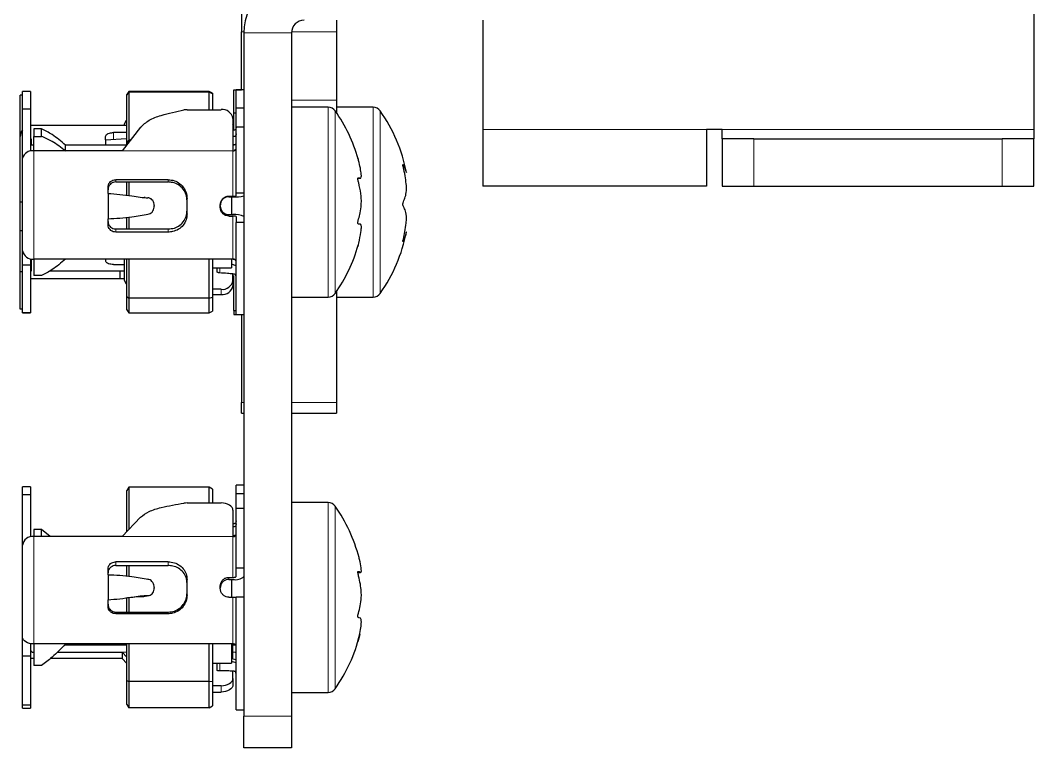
# Model space of a CAD drawing. Header units: millimetres. Extents: x -615 to 971, y 528 to 2003.
# Drawn here: x -531.2 to -467.1, y 528.2 to 574.2 of the extents above; entities that cross this region are included whole.
import ezdxf

# ---------------------------------------------------------------- set-up
doc = ezdxf.new("R2010")
doc.units = ezdxf.units.MM

msp = doc.modelspace()

# ---------------------------------------------------------------- linework, layer by layer
at = {"color": 7, "linetype": 'Continuous', "lineweight": 25}
for p, q in [((-467.108, 580.726), (-467.108, 567.326)), ((-517.208, 578.12), (-517.208, 573.503)), ((-511.208, 574.226), (-511.208, 573.503)), ((-501.958, 574.226), (-501.958, 567.326)), ((-517.208, 569.826), (-517.208, 573.503)), ((-517.058, 573.426), (-517.058, 530.226)), ((-514.058, 573.426), (-514.058, 530.226)), ((-511.208, 573.503), (-511.208, 569.173)), ((-531.058, 569.484), (-531.208, 569.484)), ((-531.208, 566.876), (-531.208, 569.484)), ((-530.558, 569.726), (-531.058, 569.726)), ((-531.058, 568.606), (-531.058, 569.726)), ((-530.558, 569.726), (-530.558, 568.606)), ((-524.343, 569.726), (-524.458, 569.526)), ((-524.343, 569.69), (-524.458, 569.504)), ((-524.458, 569.504), (-524.458, 569.526)), ((-524.458, 566.492), (-524.458, 569.504)), ((-519.258, 569.726), (-524.343, 569.726)), ((-524.343, 569.726), (-524.343, 569.69)), ((-524.343, 569.69), (-524.343, 566.646)), ((-519.258, 569.69), (-524.343, 569.69)), ((-519.058, 569.611), (-519.258, 569.726)), ((-519.258, 569.69), (-519.258, 569.726)), ((-519.258, 568.573), (-519.258, 569.69)), ((-519.058, 569.583), (-519.258, 569.69)), ((-519.058, 569.611), (-519.058, 569.583)), ((-519.058, 569.583), (-519.058, 568.573)), ((-517.708, 569.826), (-517.208, 569.826)), ((-517.708, 568.359), (-517.708, 569.826)), ((-517.058, 569.826), (-517.558, 569.826)), ((-517.558, 568.682), (-517.558, 569.826)), ((-530.558, 568.606), (-531.058, 568.606)), ((-531.058, 565.6), (-531.058, 568.606)), ((-530.558, 568.606), (-530.558, 565.953)), ((-520.659, 568.573), (-518.508, 568.573)), ((-517.558, 568.682), (-517.058, 568.682)), ((-517.558, 567.479), (-517.558, 568.682)), ((-511.733, 568.726), (-514.058, 568.726)), ((-511.208, 569.173), (-511.208, 568.378)), ((-508.883, 568.726), (-511.208, 568.726)), ((-517.758, 568.016), (-517.758, 565.973)), ((-517.708, 567.276), (-517.708, 568.359)), ((-517.558, 568.359), (-517.708, 568.359)), ((-530.508, 567.576), (-530.558, 567.575)), ((-524.908, 567.576), (-530.508, 567.576)), ((-529.858, 567.364), (-530.358, 567.364)), ((-530.358, 567.364), (-530.358, 566.886)), ((-529.858, 566.886), (-529.858, 567.364)), ((-524.458, 567.576), (-524.908, 567.576)), ((-523.604, 567.459), (-524.758, 565.973)), ((-524.608, 567.672), (-524.493, 567.919)), ((-524.608, 567.576), (-524.608, 567.672)), ((-524.493, 567.919), (-524.493, 567.576)), ((-524.458, 567.919), (-524.493, 567.919)), ((-517.558, 563.286), (-517.558, 567.479)), ((-517.558, 567.479), (-517.058, 567.479)), ((-501.958, 567.326), (-501.958, 563.726)), ((-486.808, 567.326), (-487.808, 567.326)), ((-487.808, 567.326), (-487.808, 563.726)), ((-486.808, 566.726), (-486.808, 567.326)), ((-467.108, 567.326), (-467.108, 566.726)), ((-531.208, 562.726), (-531.208, 566.876)), ((-530.358, 566.886), (-529.858, 566.886)), ((-525.808, 566.675), (-525.808, 566.887)), ((-525.808, 566.675), (-524.493, 566.758)), ((-525.808, 566.675), (-525.808, 566.33)), ((-524.458, 567.122), (-525.308, 567.122)), ((-524.343, 566.646), (-524.458, 566.492)), ((-524.343, 566.646), (-524.343, 566.508)), ((-524.235, 566.646), (-524.343, 566.646)), ((-486.808, 566.726), (-486.808, 563.726)), ((-484.808, 566.726), (-486.808, 566.726)), ((-484.808, 566.726), (-469.108, 566.726)), ((-467.108, 566.726), (-469.108, 566.726)), ((-467.108, 563.726), (-467.108, 566.726)), ((-528.358, 565.973), (-528.358, 566.33)), ((-524.481, 566.33), (-528.358, 566.33)), ((-524.458, 566.33), (-524.458, 566.492)), ((-517.614, 566.377), (-517.758, 566.351)), ((-531.044, 565.6), (-531.058, 565.6)), ((-531.058, 565.504), (-531.058, 565.6)), ((-531.058, 559.643), (-531.058, 565.504)), ((-524.758, 565.973), (-530.358, 565.973)), ((-521.858, 564.146), (-525.158, 564.146)), ((-509.835, 564.242), (-509.699, 564.242)), ((-525.658, 563.277), (-525.658, 563.66)), ((-525.158, 564), (-521.858, 564)), ((-524.458, 563.166), (-524.458, 564)), ((-524.343, 564), (-524.343, 563.153)), ((-487.808, 563.726), (-501.958, 563.726)), ((-486.808, 563.726), (-484.808, 563.726)), ((-484.808, 563.726), (-469.108, 563.726)), ((-469.108, 563.726), (-467.108, 563.726)), ((-525.658, 563.277), (-525.658, 561.679)), ((-523.316, 563.011), (-523.372, 563.016)), ((-523.126, 562.996), (-523.135, 562.997)), ((-520.658, 561.997), (-520.658, 562.954)), ((-518.008, 563.109), (-517.758, 563.109)), ((-518.008, 563.069), (-517.758, 563.069)), ((-517.858, 563.069), (-517.858, 561.935)), ((-517.058, 563.286), (-517.558, 563.286)), ((-517.558, 563.124), (-517.558, 563.286)), ((-531.058, 562.726), (-531.208, 562.726)), ((-531.208, 560.92), (-531.208, 562.726)), ((-522.731, 562.511), (-522.731, 562.47)), ((-518.558, 562.391), (-518.558, 562.558)), ((-525.658, 561.303), (-525.658, 561.679)), ((-524.458, 561.028), (-524.458, 561.758)), ((-524.343, 561.773), (-524.343, 561.028)), ((-518.008, 561.935), (-517.758, 561.935)), ((-518.008, 561.844), (-517.758, 561.844)), ((-517.558, 561.808), (-517.558, 561.435)), ((-531.058, 560.92), (-531.208, 560.92)), ((-531.208, 558.311), (-531.208, 560.92)), ((-525.158, 561.028), (-521.858, 561.028)), ((-517.558, 555.626), (-517.558, 561.435)), ((-517.058, 561.435), (-517.558, 561.435)), ((-521.858, 560.833), (-525.158, 560.833)), ((-531.058, 558.742), (-531.058, 559.643)), ((-530.558, 559.145), (-530.558, 558.742)), ((-528.358, 559.123), (-530.358, 559.123)), ((-517.758, 559.123), (-528.358, 559.123)), ((-525.808, 559.123), (-525.808, 559.021)), ((-524.608, 557.781), (-524.608, 559.123)), ((-524.493, 559.138), (-524.493, 557.534)), ((-524.458, 559.094), (-524.481, 559.123)), ((-524.458, 556.761), (-524.458, 559.123)), ((-524.343, 559.123), (-524.343, 556.659)), ((-519.258, 556.659), (-519.258, 559.123)), ((-519.058, 559.123), (-519.058, 556.717)), ((-517.858, 559.123), (-517.858, 558.576)), ((-517.558, 559.065), (-517.858, 559.12)), ((-517.758, 559.102), (-517.758, 559.123)), ((-530.558, 558.742), (-531.058, 558.742)), ((-531.058, 555.735), (-531.058, 558.742)), ((-530.558, 558.742), (-530.558, 555.735)), ((-529.346, 558.376), (-524.908, 558.376)), ((-525.308, 558.784), (-524.608, 558.784)), ((-524.908, 558.376), (-524.908, 557.876)), ((-524.908, 558.376), (-524.608, 558.376)), ((-519.058, 558.576), (-517.858, 558.576)), ((-517.558, 558.702), (-517.858, 558.796)), ((-531.208, 555.969), (-531.208, 558.311)), ((-531.058, 558.311), (-531.208, 558.311)), ((-530.508, 557.876), (-530.558, 557.878)), ((-524.908, 557.876), (-530.508, 557.876)), ((-529.858, 558.089), (-530.358, 558.089)), ((-524.608, 557.876), (-524.908, 557.876)), ((-524.493, 557.534), (-524.608, 557.781)), ((-517.758, 557.772), (-517.758, 558.183)), ((-517.758, 557.772), (-517.758, 557.437)), ((-517.708, 555.868), (-517.708, 558.097)), ((-524.458, 557.534), (-524.493, 557.534)), ((-518.508, 557.214), (-519.058, 557.214)), ((-511.208, 557.075), (-511.208, 550.057)), ((-524.458, 556.761), (-524.343, 556.659)), ((-524.458, 555.926), (-524.458, 556.761)), ((-519.258, 556.659), (-524.343, 556.659)), ((-524.343, 556.659), (-524.343, 555.726)), ((-519.258, 556.659), (-519.058, 556.717)), ((-519.258, 555.726), (-519.258, 556.659)), ((-519.058, 556.88), (-518.508, 556.88)), ((-519.058, 556.717), (-519.058, 555.842)), ((-514.058, 556.726), (-511.733, 556.726)), ((-511.208, 556.726), (-508.883, 556.726)), ((-531.058, 555.969), (-531.208, 555.969)), ((-524.458, 555.926), (-524.343, 555.726)), ((-519.258, 555.726), (-519.058, 555.842)), ((-517.708, 555.868), (-517.558, 555.868)), ((-517.708, 555.868), (-517.708, 555.626)), ((-530.558, 555.735), (-531.058, 555.735)), ((-531.058, 555.726), (-531.058, 555.735)), ((-531.058, 555.726), (-530.558, 555.726)), ((-530.558, 555.735), (-530.558, 555.726)), ((-524.343, 555.726), (-519.258, 555.726)), ((-517.708, 555.626), (-517.208, 555.626)), ((-517.558, 555.626), (-517.058, 555.626)), ((-517.208, 555.626), (-517.208, 550.057)), ((-517.208, 549.387), (-517.208, 550.057)), ((-511.208, 550.057), (-511.208, 549.387)), ((-517.208, 549.387), (-517.058, 549.387)), ((-514.058, 549.387), (-511.208, 549.387)), ((-530.558, 544.726), (-531.058, 544.726)), ((-531.058, 544.209), (-531.058, 544.726)), ((-530.558, 544.726), (-530.558, 544.209)), ((-524.343, 544.702), (-524.458, 544.489)), ((-524.458, 541.9), (-524.458, 544.489)), ((-524.343, 544.702), (-524.343, 542.021)), ((-519.258, 544.702), (-524.343, 544.702)), ((-519.258, 543.705), (-519.258, 544.702)), ((-519.058, 544.579), (-519.258, 544.702)), ((-519.058, 544.579), (-519.058, 543.705)), ((-517.058, 544.826), (-517.558, 544.826)), ((-517.558, 544.296), (-517.558, 544.826)), ((-517.558, 543.375), (-517.558, 544.296)), ((-517.558, 544.296), (-517.058, 544.296)), ((-530.558, 544.209), (-531.058, 544.209)), ((-531.058, 541.105), (-531.058, 544.209)), ((-530.558, 544.209), (-530.558, 541.562)), ((-520.659, 543.705), (-518.508, 543.705)), ((-511.733, 543.726), (-514.058, 543.726)), ((-517.758, 543.251), (-517.758, 541.585)), ((-517.558, 539.589), (-517.558, 543.375)), ((-517.558, 543.375), (-517.058, 543.375)), ((-523.604, 542.797), (-524.758, 541.585)), ((-529.858, 542.02), (-530.358, 542.02)), ((-530.358, 542.02), (-530.358, 541.577)), ((-529.858, 541.577), (-529.858, 542.02)), ((-529.308, 541.585), (-529.858, 542.02)), ((-517.558, 541.678), (-517.758, 541.632)), ((-531.052, 541.105), (-531.058, 541.105)), ((-531.058, 541.028), (-531.058, 541.105)), ((-531.058, 535.212), (-531.058, 541.028)), ((-524.758, 541.585), (-530.358, 541.585)), ((-521.858, 539.982), (-525.158, 539.982)), ((-525.158, 539.749), (-521.858, 539.749)), ((-524.458, 539.108), (-524.458, 539.749)), ((-524.343, 539.749), (-524.343, 539.1)), ((-525.658, 539.161), (-525.658, 539.527)), ((-525.658, 539.161), (-525.658, 537.576)), ((-517.058, 539.589), (-517.558, 539.589)), ((-517.558, 539.052), (-517.558, 539.589)), ((-509.857, 539.315), (-509.683, 539.315)), ((-520.658, 537.899), (-520.658, 538.849)), ((-518.558, 538.294), (-518.558, 538.46)), ((-518.008, 538.999), (-517.758, 538.999)), ((-518.008, 538.868), (-517.758, 538.868)), ((-517.858, 538.868), (-517.858, 537.71)), ((-523.3, 537.805), (-523.055, 537.861)), ((-522.731, 538.355), (-522.731, 538.315)), ((-525.658, 537.188), (-525.658, 537.576)), ((-524.458, 536.801), (-524.458, 537.712)), ((-524.343, 537.728), (-524.343, 536.801)), ((-518.008, 537.744), (-517.758, 537.744)), ((-517.558, 530.626), (-517.558, 537.753)), ((-517.058, 537.753), (-517.558, 537.753)), ((-525.158, 536.801), (-521.858, 536.801)), ((-521.858, 536.694), (-525.158, 536.694)), ((-531.058, 534.026), (-531.058, 535.212)), ((-530.558, 534.806), (-530.558, 534.026)), ((-528.358, 534.788), (-530.358, 534.788)), ((-528.421, 534.726), (-524.458, 534.726)), ((-517.758, 534.788), (-528.358, 534.788)), ((-524.458, 532.47), (-524.458, 534.788)), ((-524.343, 534.788), (-524.343, 532.411)), ((-519.258, 532.411), (-519.258, 534.788)), ((-519.058, 534.788), (-519.058, 532.445)), ((-517.858, 534.788), (-517.858, 533.576)), ((-517.858, 534.726), (-517.584, 534.726)), ((-530.558, 534.026), (-531.058, 534.026)), ((-531.058, 530.923), (-531.058, 534.026)), ((-530.558, 534.026), (-530.558, 530.923)), ((-528.885, 534.266), (-524.758, 534.266)), ((-524.758, 534.266), (-524.458, 533.951)), ((-524.758, 534.266), (-524.758, 533.868)), ((-517.758, 533.821), (-517.758, 534.266)), ((-529.858, 533.433), (-530.358, 533.433)), ((-524.758, 533.868), (-529.308, 533.868)), ((-524.458, 533.553), (-524.758, 533.868)), ((-519.058, 533.576), (-517.858, 533.576)), ((-517.558, 533.775), (-517.858, 533.844)), ((-517.558, 533.601), (-517.858, 533.689)), ((-517.758, 532.6), (-517.758, 533.065)), ((-524.458, 532.47), (-524.343, 532.411)), ((-524.458, 530.964), (-524.458, 532.47)), ((-519.258, 532.411), (-524.343, 532.411)), ((-524.343, 532.411), (-524.343, 530.751)), ((-519.258, 532.411), (-519.058, 532.445)), ((-519.258, 530.751), (-519.258, 532.411)), ((-519.058, 532.445), (-519.058, 530.874)), ((-518.508, 532.145), (-519.058, 532.145)), ((-517.758, 532.6), (-517.758, 532.202)), ((-519.058, 531.747), (-518.508, 531.747)), ((-514.058, 531.726), (-511.733, 531.726)), ((-530.558, 530.923), (-531.058, 530.923)), ((-531.058, 530.726), (-531.058, 530.923)), ((-530.558, 530.923), (-530.558, 530.726)), ((-524.458, 530.964), (-524.343, 530.751)), ((-519.258, 530.751), (-524.343, 530.751)), ((-519.258, 530.751), (-519.058, 530.874)), ((-531.058, 530.726), (-530.558, 530.726)), ((-517.558, 530.626), (-517.058, 530.626)), ((-517.058, 528.226), (-517.058, 530.226)), ((-514.058, 530.226), (-514.058, 528.226)), ((-514.058, 528.226), (-517.058, 528.226))]:
    msp.add_line(p, q, dxfattribs=at)
at = {"color": 8, "linetype": 'Continuous', "lineweight": 18}
for p, q in [((-517.208, 573.503), (-517.058, 573.503)), ((-514.058, 573.426), (-517.058, 573.426)), ((-514.055, 573.503), (-511.208, 573.503)), ((-511.208, 569.173), (-514.058, 569.173)), ((-511.733, 568.726), (-511.733, 568.026)), ((-508.883, 568.726), (-508.883, 556.726)), ((-511.733, 568.026), (-511.733, 556.726)), ((-511.292, 568.498), (-511.292, 567.824)), ((-508.442, 568.498), (-508.442, 556.955)), ((-511.292, 567.824), (-511.292, 556.955)), ((-487.808, 567.326), (-501.958, 567.326)), ((-467.108, 567.326), (-486.808, 567.326)), ((-530.508, 566.739), (-530.508, 566.318)), ((-525.308, 567.122), (-525.308, 566.669)), ((-484.808, 563.726), (-484.808, 566.726)), ((-469.108, 566.726), (-469.108, 563.726)), ((-530.358, 565.973), (-530.358, 559.123)), ((-517.758, 565.973), (-524.758, 565.973)), ((-517.758, 563.109), (-517.758, 565.973)), ((-525.158, 564.146), (-525.158, 564)), ((-521.858, 564), (-521.858, 564.146)), ((-518.008, 563.109), (-518.008, 563.069)), ((-518.008, 561.935), (-518.008, 561.844)), ((-517.758, 559.123), (-517.758, 561.844)), ((-525.158, 561.028), (-525.158, 560.833)), ((-521.858, 560.833), (-521.858, 561.028)), ((-530.508, 559.135), (-530.508, 558.376)), ((-518.508, 556.88), (-518.508, 557.214)), ((-517.208, 550.057), (-517.058, 550.057)), ((-514.058, 550.057), (-511.208, 550.057)), ((-511.733, 543.726), (-511.733, 538.243)), ((-511.292, 543.498), (-511.292, 538.223)), ((-530.358, 541.585), (-530.358, 534.788)), ((-517.758, 541.585), (-524.758, 541.585)), ((-517.758, 538.999), (-517.758, 541.585)), ((-525.158, 539.982), (-525.158, 539.749)), ((-521.858, 539.749), (-521.858, 539.982)), ((-518.008, 538.999), (-518.008, 538.868)), ((-511.733, 538.243), (-511.733, 531.726)), ((-511.292, 538.223), (-511.292, 531.955)), ((-517.758, 534.788), (-517.758, 537.744)), ((-525.158, 536.801), (-525.158, 536.694)), ((-521.858, 536.694), (-521.858, 536.801)), ((-530.358, 534.788), (-530.358, 534.266)), ((-517.758, 534.266), (-517.758, 534.788)), ((-524.458, 534.266), (-524.758, 534.266)), ((-517.758, 534.266), (-517.858, 534.266)), ((-518.508, 531.747), (-518.508, 532.145)), ((-517.058, 530.226), (-514.058, 530.226))]:
    msp.add_line(p, q, dxfattribs=at)
at = {"color": 7, "linetype": 'Continuous', "lineweight": 25, "flags": 128}
for points in [[(-530.358, 566.33), (-530.495, 566.32), (-530.558, 566.308)], [(-530.558, 558.383), (-530.547, 558.38), (-530.508, 558.376)], [(-517.758, 543.251), (-517.773, 543.34), (-517.815, 543.425), (-517.885, 543.504), (-517.978, 543.572), (-518.092, 543.629), (-518.221, 543.671), (-518.362, 543.697), (-518.508, 543.705)], [(-530.358, 534.788), (-530.495, 534.796), (-530.626, 534.821), (-530.747, 534.86), (-530.853, 534.912), (-530.94, 534.977), (-531.005, 535.05), (-531.045, 535.13), (-531.058, 535.212)], [(-517.558, 534.667), (-517.562, 534.691), (-517.574, 534.713), (-517.592, 534.734), (-517.617, 534.753), (-517.647, 534.768), (-517.682, 534.779), (-517.719, 534.786), (-517.758, 534.788)], [(-517.558, 534.242), (-517.622, 534.255), (-517.758, 534.266)], [(-530.358, 533.868), (-530.495, 533.878), (-530.558, 533.891)], [(-518.508, 532.145), (-518.362, 532.154), (-518.221, 532.18), (-518.092, 532.222), (-517.978, 532.278), (-517.885, 532.347), (-517.815, 532.426), (-517.773, 532.511), (-517.758, 532.6)], [(-517.758, 532.202), (-517.773, 532.113), (-517.815, 532.028), (-517.885, 531.949), (-517.978, 531.88), (-518.092, 531.824), (-518.221, 531.782), (-518.362, 531.756), (-518.508, 531.747)]]:
    msp.add_lwpolyline(points, dxfattribs=at)
at = {"color": 8, "linetype": 'Continuous', "lineweight": 18, "flags": 128}
for points in [[(-518.58, 558.576), (-518.584, 558.489), (-518.594, 558.345), (-518.601, 558.253), (-518.601, 558.253), (-518.601, 558.253)], [(-518.573, 533.576), (-518.577, 533.478), (-518.584, 533.334), (-518.594, 533.183), (-518.601, 533.088), (-518.601, 533.088), (-518.601, 533.088)]]:
    msp.add_lwpolyline(points, dxfattribs=at)
at = {"color": 7, "linetype": 'Continuous', "lineweight": 25}
for centre, radius, start, end in [((-513.258, 573.426), 3.8, 90, 180), ((-513.258, 573.426), 0.8, 90, 180), ((-520.66, 567.577), 0.996, 89.96573, 101.24283), ((-518.424, 567.903), 0.676, 9.63694, 97.14426), ((-511.733, 568.186), 0.54, 35.25153, 90), ((-508.883, 568.186), 0.54, 35.25153, 90), ((-519.458, 562.726), 10, 15.8038, 35.25153), ((-516.608, 562.726), 10, 10.85413, 35.25153), ((-530.508, 566.876), 0.7, 141.78679, 180), ((-517.908, 567.776), 0.2, 318.59038, 0), ((-517.753, 566.564), 0.234, 268.74113, 306.93082), ((-517.731, 566.148), 0.177, 261.04376, 346.55137), ((-530.455, 565.36), 0.62, 81.04376, 166.55137), ((-517.709, 563.755), 0.648, 265.60416, 283.40633), ((-517.584, 565.332), 2.269, 265.60416, 283.40633), ((-517.589, 560.878), 1.071, 60.29019, 99.09044), ((-517.71, 561.542), 0.306, 60.29019, 99.09044), ((-516.608, 562.726), 10, 324.74847, 349.10281), ((-530.437, 559.749), 0.63, 189.63694, 277.14426), ((-519.458, 562.726), 10, 324.74847, 344.24217), ((-517.736, 558.945), 0.18, 9.63694, 97.14426), ((-518.424, 557.885), 0.676, 262.85574, 350.36306), ((-517.908, 557.676), 0.2, 0, 41.40962), ((-518.424, 557.55), 0.676, 262.85574, 350.36306), ((-511.733, 557.266), 0.54, 270, 324.74847), ((-508.883, 557.266), 0.54, 270, 324.74847), ((-520.66, 542.491), 1.214, 89.96029, 99.18959), ((-511.733, 543.186), 0.54, 35.25153, 90), ((-519.458, 537.726), 10, 14.61668, 35.25153), ((-517.74, 541.767), 0.183, 264.2482, 352.76341), ((-530.423, 540.947), 0.641, 84.2482, 172.76341), ((-517.712, 539.229), 0.235, 258.55237, 310.85275), ((-517.595, 539.673), 0.821, 258.55237, 310.85275), ((-517.708, 551.252), 13.508, 269.78792, 270.63627), ((-519.458, 537.726), 10, 324.74847, 346.16033), ((-530.377, 534.448), 0.183, 187.23659, 275.7518), ((-511.733, 532.266), 0.54, 270, 324.74847)]:
    msp.add_arc(centre, radius, start, end, dxfattribs=at)
for points, knots in [([(-523.604, 567.459), (-523.434, 567.619), (-523.084, 567.95), (-522.102, 568.299), (-521.338, 568.455), (-520.854, 568.554)], [0, 0, 0, 0, 0.254027, 0.526591, 1, 1, 1, 1]), ([(-528.358, 566.33), (-528.638, 566.569), (-529.138, 566.996), (-529.638, 567.252), (-529.858, 567.364)], [0, 0, 0, 0, 0.5599109, 1, 1, 1, 1]), ([(-517.558, 567.451), (-517.559, 567.431), (-517.561, 567.393), (-517.578, 567.34), (-517.616, 567.287), (-517.688, 567.278), (-517.736, 567.273), (-517.758, 567.27)], [0, 0, 0, 0, 0.195353, 0.37764, 0.539051, 0.782239, 1, 1, 1, 1]), ([(-530.358, 565.958), (-530.358, 566.178), (-530.358, 566.57), (-530.358, 566.789), (-530.358, 566.886)], [0, 0, 0, 0, 0.559785, 1, 1, 1, 1]), ([(-528.358, 565.958), (-528.638, 566.178), (-529.139, 566.57), (-529.638, 566.789), (-529.858, 566.886)], [0, 0, 0, 0, 0.559868, 1, 1, 1, 1]), ([(-525.808, 566.887), (-525.803, 566.916), (-525.792, 566.972), (-525.706, 567.042), (-525.58, 567.093), (-525.439, 567.118), (-525.346, 567.121), (-525.308, 567.122)], [0, 0, 0, 0, 0.214373, 0.428779, 0.642592, 0.856666, 1, 1, 1, 1]), ([(-517.558, 567.036), (-517.559, 567.017), (-517.561, 566.979), (-517.578, 566.928), (-517.615, 566.88), (-517.686, 566.875), (-517.734, 566.875), (-517.758, 566.875)], [0, 0, 0, 0, 0.195302, 0.377541, 0.538909, 0.761383, 1, 1, 1, 1]), ([(-509.858, 561.414), (-509.858, 561.422), (-509.857, 561.442), (-509.849, 561.498), (-509.806, 561.677), (-509.725, 561.965), (-509.656, 562.35), (-509.628, 562.753), (-509.65, 563.244), (-509.726, 563.638), (-509.808, 563.956), (-509.84, 564.086), (-509.853, 564.156), (-509.858, 564.195), (-509.859, 564.219), (-509.856, 564.239), (-509.846, 564.265), (-509.789, 564.278), (-509.697, 564.225), (-509.63, 564.255), (-509.636, 564.506), (-509.696, 564.888), (-509.778, 565.237), (-509.835, 565.447), (-509.851, 565.503), (-509.857, 565.522), (-509.859, 565.526), (-509.857, 565.519), (-509.848, 565.487), (-509.835, 565.439), (-509.825, 565.395), (-509.822, 565.383)], [0, 0, 0, 0, 0.004096, 0.009858, 0.025822, 0.097181, 0.18208, 0.235847, 0.290054, 0.408233, 0.447071, 0.466532, 0.476317, 0.480541, 0.484808, 0.488473, 0.494931, 0.514928, 0.608295, 0.702487, 0.757757, 0.836636, 0.925016, 0.947118, 0.958223, 0.962691, 0.967209, 0.971067, 0.9769, 0.993487, 1, 1, 1, 1]), ([(-506.79, 560.838), (-506.79, 560.836), (-506.79, 560.827), (-506.849, 560.614), (-506.927, 560.388), (-506.985, 560.259), (-507.001, 560.233), (-507.007, 560.232), (-507.009, 560.24), (-507.007, 560.26), (-506.998, 560.308), (-506.953, 560.51), (-506.871, 560.879), (-506.802, 561.334), (-506.778, 561.727), (-506.802, 562.059), (-506.874, 562.263), (-506.955, 562.416), (-506.993, 562.504), (-507.005, 562.555), (-507.008, 562.584), (-507.009, 562.609), (-507.006, 562.638), (-506.996, 562.692), (-506.939, 562.846), (-506.848, 563.043), (-506.781, 563.366), (-506.785, 563.812), (-506.843, 564.284), (-506.921, 564.665), (-506.979, 564.925), (-507, 565.019), (-507.008, 565.071), (-507.009, 565.088), (-507.007, 565.098), (-506.999, 565.1), (-506.957, 565.037), (-506.875, 564.842), (-506.807, 564.654), (-506.779, 564.568), (-506.787, 564.603), (-506.789, 564.612)], [0, 0, 0, 0, 0.01333, 0.067717, 0.128655, 0.143895, 0.151551, 0.154632, 0.157747, 0.160407, 0.164429, 0.175866, 0.227214, 0.286665, 0.323257, 0.360059, 0.431776, 0.467167, 0.481776, 0.486361, 0.489306, 0.491814, 0.494316, 0.498755, 0.512464, 0.576388, 0.640841, 0.678897, 0.732261, 0.791575, 0.805079, 0.818709, 0.821775, 0.824341, 0.826909, 0.830823, 0.841608, 0.889694, 0.951161, 0.988147, 1, 1, 1, 1]), ([(-525.658, 563.66), (-525.653, 563.715), (-525.642, 563.825), (-525.556, 563.971), (-525.43, 564.08), (-525.289, 564.138), (-525.196, 564.144), (-525.158, 564.146)], [0, 0, 0, 0, 0.214373, 0.428779, 0.642592, 0.856666, 1, 1, 1, 1]), ([(-521.858, 564.146), (-521.723, 564.133), (-521.454, 564.108), (-521.095, 563.909), (-520.825, 563.614), (-520.68, 563.276), (-520.665, 563.049), (-520.658, 562.954)], [0, 0, 0, 0, 0.213238, 0.42649, 0.63916, 0.849598, 1, 1, 1, 1]), ([(-525.158, 564), (-525.215, 563.994), (-525.327, 563.984), (-525.477, 563.901), (-525.59, 563.779), (-525.65, 563.642), (-525.656, 563.55), (-525.658, 563.513)], [0, 0, 0, 0, 0.214385, 0.428772, 0.643033, 0.856802, 1, 1, 1, 1]), ([(-520.658, 562.803), (-520.671, 562.937), (-520.695, 563.206), (-520.893, 563.562), (-521.189, 563.829), (-521.528, 563.977), (-521.76, 563.993), (-521.858, 564)], [0, 0, 0, 0, 0.212376, 0.424979, 0.633479, 0.843609, 1, 1, 1, 1]), ([(-525.658, 563.277), (-525.16, 563.239), (-524.488, 563.187), (-523.594, 563.034), (-523.289, 563.009), (-523.134, 562.997)], [0, 0, 0, 0, 0.5876932, 0.7908183, 1, 1, 1, 1]), ([(-522.731, 562.511), (-522.736, 562.567), (-522.746, 562.679), (-522.821, 562.826), (-522.932, 562.936), (-523.044, 562.987), (-523.114, 562.995), (-523.134, 562.997)], [0, 0, 0, 0, 0.225883, 0.451767, 0.67765, 0.903524, 1, 1, 1, 1]), ([(-518.558, 562.558), (-518.552, 562.62), (-518.54, 562.743), (-518.446, 562.908), (-518.307, 563.032), (-518.152, 563.099), (-518.05, 563.106), (-518.008, 563.109)], [0, 0, 0, 0, 0.214305, 0.42865, 0.642279, 0.856223, 1, 1, 1, 1]), ([(-518.008, 563.069), (-518.07, 563.063), (-518.194, 563.051), (-518.359, 562.956), (-518.483, 562.817), (-518.549, 562.662), (-518.556, 562.559), (-518.558, 562.518)], [0, 0, 0, 0, 0.214319, 0.428642, 0.642812, 0.856387, 1, 1, 1, 1]), ([(-523.134, 561.961), (-523.086, 561.972), (-522.988, 561.995), (-522.864, 562.096), (-522.774, 562.234), (-522.735, 562.367), (-522.732, 562.447), (-522.731, 562.47)], [0, 0, 0, 0, 0.225867, 0.451734, 0.677598, 0.903479, 1, 1, 1, 1]), ([(-521.858, 561.028), (-521.723, 561.04), (-521.454, 561.065), (-521.095, 561.256), (-520.825, 561.544), (-520.68, 561.877), (-520.665, 562.103), (-520.658, 562.199)], [0, 0, 0, 0, 0.212875, 0.425767, 0.637937, 0.847353, 1, 1, 1, 1]), ([(-518.558, 562.482), (-518.552, 562.421), (-518.54, 562.297), (-518.446, 562.134), (-518.308, 562.011), (-518.153, 561.945), (-518.05, 561.938), (-518.008, 561.935)], [0, 0, 0, 0, 0.214211, 0.428471, 0.641842, 0.855602, 1, 1, 1, 1]), ([(-518.008, 561.844), (-518.07, 561.85), (-518.194, 561.862), (-518.359, 561.956), (-518.483, 562.093), (-518.549, 562.247), (-518.556, 562.35), (-518.558, 562.391)], [0, 0, 0, 0, 0.214393, 0.428789, 0.643061, 0.856854, 1, 1, 1, 1]), ([(-525.658, 561.679), (-525.16, 561.704), (-524.488, 561.739), (-523.594, 561.891), (-523.289, 561.938), (-523.134, 561.961)], [0, 0, 0, 0, 0.587693, 0.790818, 1, 1, 1, 1]), ([(-520.658, 561.997), (-520.671, 561.864), (-520.696, 561.599), (-520.896, 561.252), (-521.193, 560.995), (-521.532, 560.854), (-521.762, 560.839), (-521.858, 560.833)], [0, 0, 0, 0, 0.212833, 0.42585, 0.635542, 0.846587, 1, 1, 1, 1]), ([(-525.658, 561.5), (-525.653, 561.446), (-525.642, 561.339), (-525.556, 561.198), (-525.43, 561.092), (-525.289, 561.036), (-525.196, 561.03), (-525.158, 561.028)], [0, 0, 0, 0, 0.214295, 0.42863, 0.64223, 0.856153, 1, 1, 1, 1]), ([(-525.158, 560.833), (-525.215, 560.838), (-525.327, 560.848), (-525.477, 560.928), (-525.59, 561.046), (-525.65, 561.179), (-525.656, 561.268), (-525.658, 561.303)], [0, 0, 0, 0, 0.214445, 0.428893, 0.643239, 0.857188, 1, 1, 1, 1]), ([(-509.835, 560.007), (-509.84, 559.991), (-509.848, 559.963), (-509.855, 559.937), (-509.858, 559.927), (-509.858, 559.929), (-509.854, 559.944), (-509.837, 560.009), (-509.757, 560.312), (-509.671, 560.725), (-509.627, 561.122), (-509.647, 561.331), (-509.719, 561.334), (-509.792, 561.336), (-509.819, 561.341), (-509.839, 561.352), (-509.851, 561.367), (-509.857, 561.391), (-509.858, 561.407), (-509.858, 561.414)], [0, 0, 0, 0, 0.018644, 0.033299, 0.041271, 0.049309, 0.058384, 0.074671, 0.136829, 0.382246, 0.498195, 0.615626, 0.843525, 0.899785, 0.93556, 0.959105, 0.982786, 0.992239, 1, 1, 1, 1]), ([(-530.358, 559.123), (-530.358, 558.884), (-530.358, 558.456), (-530.358, 558.201), (-530.358, 558.089)], [0, 0, 0, 0, 0.559866, 1, 1, 1, 1]), ([(-528.358, 559.123), (-528.638, 558.884), (-529.138, 558.456), (-529.638, 558.201), (-529.858, 558.089)], [0, 0, 0, 0, 0.559911, 1, 1, 1, 1]), ([(-525.308, 558.784), (-525.365, 558.786), (-525.477, 558.791), (-525.627, 558.828), (-525.74, 558.886), (-525.8, 558.954), (-525.806, 559.002), (-525.808, 559.021)], [0, 0, 0, 0, 0.214385, 0.428772, 0.643033, 0.856802, 1, 1, 1, 1]), ([(-518.758, 558.322), (-518.758, 558.353), (-518.758, 558.432), (-518.758, 558.517), (-518.758, 558.571), (-518.758, 558.576)], [0, 0, 0, 0, 0.357966, 0.937989, 1, 1, 1, 1]), ([(-518.601, 558.253), (-518.624, 558.256), (-518.673, 558.261), (-518.727, 558.279), (-518.755, 558.301), (-518.757, 558.317), (-518.758, 558.322)], [0, 0, 0, 0, 0.266331, 0.548449, 0.829136, 1, 1, 1, 1]), ([(-517.558, 558.002), (-517.559, 558.022), (-517.561, 558.06), (-517.578, 558.113), (-517.616, 558.166), (-517.693, 558.175), (-517.854, 558.193), (-518.166, 558.223), (-518.436, 558.242), (-518.601, 558.253)], [0, 0, 0, 0, 0.052051, 0.100621, 0.143629, 0.208426, 0.277664, 0.558659, 1, 1, 1, 1]), ([(-523.604, 542.797), (-523.434, 542.927), (-523.084, 543.197), (-522.102, 543.482), (-521.338, 543.609), (-520.854, 543.69)], [0, 0, 0, 0, 0.254027, 0.526591, 1, 1, 1, 1]), ([(-517.558, 542.572), (-517.559, 542.552), (-517.561, 542.511), (-517.578, 542.457), (-517.616, 542.402), (-517.688, 542.394), (-517.736, 542.39), (-517.758, 542.388)], [0, 0, 0, 0, 0.195353, 0.37764, 0.539051, 0.782239, 1, 1, 1, 1]), ([(-517.558, 542.374), (-517.559, 542.354), (-517.561, 542.314), (-517.578, 542.26), (-517.615, 542.209), (-517.686, 542.201), (-517.734, 542.2), (-517.758, 542.199)], [0, 0, 0, 0, 0.195302, 0.377541, 0.538909, 0.761383, 1, 1, 1, 1]), ([(-525.658, 539.527), (-525.653, 539.579), (-525.642, 539.683), (-525.556, 539.819), (-525.43, 539.92), (-525.289, 539.974), (-525.196, 539.98), (-525.158, 539.982)], [0, 0, 0, 0, 0.214373, 0.428779, 0.642592, 0.856666, 1, 1, 1, 1]), ([(-525.158, 539.749), (-525.215, 539.744), (-525.327, 539.735), (-525.477, 539.658), (-525.59, 539.544), (-525.65, 539.415), (-525.656, 539.328), (-525.658, 539.293)], [0, 0, 0, 0, 0.214385, 0.428772, 0.643033, 0.856802, 1, 1, 1, 1]), ([(-521.858, 539.982), (-521.723, 539.97), (-521.454, 539.947), (-521.095, 539.762), (-520.825, 539.484), (-520.68, 539.162), (-520.665, 538.941), (-520.658, 538.849)], [0, 0, 0, 0, 0.213238, 0.42649, 0.63916, 0.849598, 1, 1, 1, 1]), ([(-520.658, 538.608), (-520.671, 538.739), (-520.695, 539.002), (-520.893, 539.341), (-521.189, 539.591), (-521.528, 539.728), (-521.76, 539.743), (-521.858, 539.749)], [0, 0, 0, 0, 0.212376, 0.424979, 0.633479, 0.843609, 1, 1, 1, 1]), ([(-509.858, 534.937), (-509.858, 534.939), (-509.857, 534.943), (-509.849, 534.977), (-509.806, 535.14), (-509.725, 535.479), (-509.656, 535.877), (-509.628, 536.193), (-509.65, 536.405), (-509.726, 536.431), (-509.808, 536.45), (-509.84, 536.472), (-509.853, 536.498), (-509.858, 536.523), (-509.859, 536.547), (-509.856, 536.578), (-509.846, 536.641), (-509.789, 536.861), (-509.697, 537.19), (-509.63, 537.653), (-509.636, 538.153), (-509.696, 538.606), (-509.778, 538.952), (-509.835, 539.185), (-509.851, 539.264), (-509.857, 539.306), (-509.859, 539.332), (-509.857, 539.353), (-509.848, 539.375), (-509.803, 539.385), (-509.721, 539.322), (-509.652, 539.299), (-509.628, 539.393), (-509.652, 539.663), (-509.714, 539.988), (-509.773, 540.21), (-509.784, 540.253)], [0, 0, 0, 0, 0.002947, 0.007093, 0.01858, 0.069926, 0.131014, 0.169702, 0.208706, 0.29374, 0.321686, 0.335689, 0.34273, 0.345769, 0.34884, 0.351477, 0.356123, 0.370512, 0.437694, 0.505469, 0.545238, 0.601994, 0.665587, 0.681491, 0.689481, 0.692696, 0.695947, 0.698723, 0.70292, 0.714856, 0.76844, 0.830481, 0.868668, 0.907073, 0.981915, 1, 1, 1, 1]), ([(-525.658, 539.161), (-525.16, 539.146), (-524.488, 539.125), (-523.594, 538.974), (-523.289, 538.911), (-523.134, 538.879)], [0, 0, 0, 0, 0.587693, 0.790818, 1, 1, 1, 1]), ([(-522.731, 538.355), (-522.736, 538.411), (-522.746, 538.523), (-522.821, 538.677), (-522.932, 538.798), (-523.044, 538.86), (-523.114, 538.875), (-523.134, 538.879)], [0, 0, 0, 0, 0.225883, 0.451767, 0.67765, 0.903524, 1, 1, 1, 1]), ([(-518.558, 538.46), (-518.552, 538.521), (-518.54, 538.643), (-518.446, 538.804), (-518.307, 538.925), (-518.152, 538.99), (-518.05, 538.996), (-518.008, 538.999)], [0, 0, 0, 0, 0.2143054, 0.4286504, 0.6422794, 0.8562229, 1, 1, 1, 1]), ([(-518.008, 538.868), (-518.07, 538.862), (-518.194, 538.85), (-518.359, 538.759), (-518.483, 538.623), (-518.549, 538.47), (-518.556, 538.369), (-518.558, 538.328)], [0, 0, 0, 0, 0.214319, 0.428642, 0.642812, 0.856387, 1, 1, 1, 1]), ([(-525.658, 537.576), (-525.16, 537.623), (-524.488, 537.688), (-523.594, 537.84), (-523.289, 537.847), (-523.134, 537.851)], [0, 0, 0, 0, 0.587693, 0.790818, 1, 1, 1, 1]), ([(-523.301, 537.807), (-523.306, 537.805), (-523.332, 537.794), (-523.361, 537.795), (-523.385, 537.795)], [0, 0, 0, 0, 0.191081, 1, 1, 1, 1]), ([(-523.134, 537.851), (-523.086, 537.857), (-522.988, 537.87), (-522.864, 537.957), (-522.774, 538.084), (-522.735, 538.213), (-522.732, 538.291), (-522.731, 538.315)], [0, 0, 0, 0, 0.225867, 0.4517344, 0.6775983, 0.9034793, 1, 1, 1, 1]), ([(-521.858, 536.801), (-521.723, 536.814), (-521.454, 536.839), (-521.095, 537.042), (-520.825, 537.342), (-520.68, 537.684), (-520.665, 537.913), (-520.658, 538.009)], [0, 0, 0, 0, 0.212875, 0.425767, 0.637937, 0.847353, 1, 1, 1, 1]), ([(-520.658, 537.899), (-520.671, 537.764), (-520.696, 537.495), (-520.896, 537.136), (-521.193, 536.866), (-521.532, 536.717), (-521.762, 536.701), (-521.858, 536.694)], [0, 0, 0, 0, 0.212833, 0.42585, 0.635542, 0.846587, 1, 1, 1, 1]), ([(-518.008, 537.744), (-518.07, 537.75), (-518.194, 537.763), (-518.359, 537.857), (-518.483, 537.997), (-518.549, 538.151), (-518.556, 538.253), (-518.558, 538.294)], [0, 0, 0, 0, 0.214393, 0.428789, 0.643061, 0.856854, 1, 1, 1, 1]), ([(-525.658, 537.295), (-525.653, 537.24), (-525.642, 537.128), (-525.556, 536.98), (-525.43, 536.869), (-525.289, 536.809), (-525.196, 536.803), (-525.158, 536.801)], [0, 0, 0, 0, 0.2142948, 0.4286301, 0.6422302, 0.856153, 1, 1, 1, 1]), ([(-525.158, 536.694), (-525.215, 536.7), (-525.327, 536.71), (-525.477, 536.795), (-525.59, 536.919), (-525.65, 537.059), (-525.656, 537.151), (-525.658, 537.188)], [0, 0, 0, 0, 0.214445, 0.428893, 0.643239, 0.857188, 1, 1, 1, 1]), ([(-524.458, 537.715), (-524.422, 537.719), (-524.22, 537.739), (-523.822, 537.797), (-523.532, 537.796), (-523.385, 537.795)], [0, 0, 0, 0, 0.099559, 0.54474, 1, 1, 1, 1]), ([(-509.738, 535.4), (-509.745, 535.366), (-509.759, 535.285), (-509.792, 535.163), (-509.819, 535.064), (-509.839, 534.997), (-509.851, 534.957), (-509.857, 534.938), (-509.858, 534.937), (-509.858, 534.937)], [0, 0, 0, 0, 0.210576, 0.494413, 0.674896, 0.793684, 0.913155, 0.960847, 1, 1, 1, 1]), ([(-530.358, 534.788), (-530.358, 534.495), (-530.358, 533.97), (-530.358, 533.597), (-530.358, 533.433)], [0, 0, 0, 0, 0.559866, 1, 1, 1, 1]), ([(-528.358, 534.788), (-528.638, 534.495), (-529.138, 533.97), (-529.638, 533.597), (-529.858, 533.433)], [0, 0, 0, 0, 0.559911, 1, 1, 1, 1]), ([(-518.758, 533.114), (-518.758, 533.146), (-518.758, 533.229), (-518.758, 533.36), (-518.758, 533.482), (-518.758, 533.554), (-518.758, 533.576)], [0, 0, 0, 0, 0.204402, 0.535601, 0.853111, 1, 1, 1, 1]), ([(-518.601, 533.088), (-518.624, 533.088), (-518.673, 533.088), (-518.727, 533.094), (-518.755, 533.104), (-518.757, 533.112), (-518.758, 533.114)], [0, 0, 0, 0, 0.266331, 0.548449, 0.829136, 1, 1, 1, 1]), ([(-517.558, 532.881), (-517.559, 532.901), (-517.561, 532.941), (-517.578, 532.996), (-517.616, 533.051), (-517.693, 533.059), (-517.854, 533.073), (-518.166, 533.089), (-518.436, 533.088), (-518.601, 533.088)], [0, 0, 0, 0, 0.052051, 0.100621, 0.143629, 0.208426, 0.277664, 0.558659, 1, 1, 1, 1])]:
    msp.add_open_spline(points, degree=3, knots=knots, dxfattribs=at)
at = {"color": 8, "linetype": 'Continuous', "lineweight": 18}
for points, knots in [([(-523.134, 562.997), (-523.176, 563), (-523.244, 563.006), (-523.328, 563.012), (-523.369, 563.016), (-523.385, 563.017)], [0, 0, 0, 0, 0.502362, 0.815418, 1, 1, 1, 1]), ([(-523.385, 537.795), (-523.364, 537.8), (-523.323, 537.809), (-523.255, 537.824), (-523.192, 537.838), (-523.15, 537.848), (-523.134, 537.851)], [0, 0, 0, 0, 0.246022, 0.497638, 0.810556, 1, 1, 1, 1])]:
    msp.add_open_spline(points, degree=3, knots=knots, dxfattribs=at)

doc.saveas('drawing.dxf')
